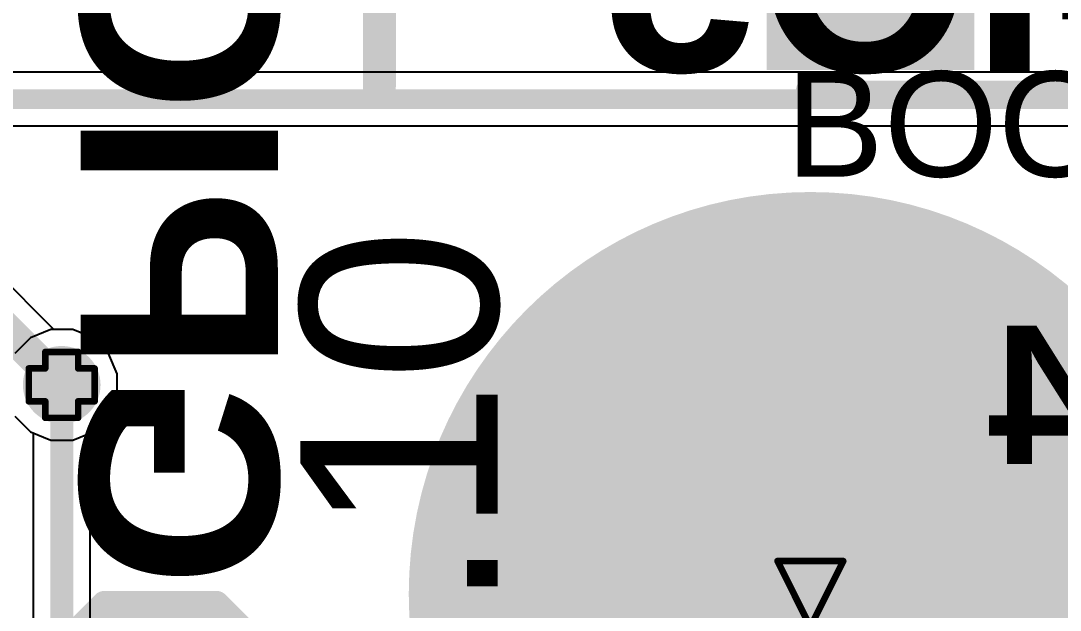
# Model space of a CAD drawing. Header units: inches. Extents: x -25 to 271, y -41 to 15.
# Drawn here: x 56.4 to 64.43, y -0.13 to 4.42 of the extents above; entities that cross this region are included whole.
import ezdxf

# ---------------------------------------------------------------- set-up
doc = ezdxf.new("R2010")
doc.units = ezdxf.units.IN
for name, color, linetype in [('Bottom Layer', 5, 'Continuous'), ('Bottom Overlay', 54, 'Continuous'), ('Bottom Paste', 16, 'Continuous'), ('Bottom Solder', 6, 'Continuous'), ('Dimensions', 6, 'Continuous'), ('Drill Drawing', 1, 'Continuous'), ('Multi-Layer', 9, 'Continuous'), ('Pad Holes', 156, 'Continuous'), ('Top Layer', 1, 'Continuous'), ('Top Overlay', 2, 'Continuous'), ('Top Paste', 8, 'Continuous'), ('Top Solder', 216, 'Continuous'), ('Via Holes', 16, 'Continuous')]:
    doc.layers.add(name, color=color, linetype=linetype)
doc.styles.add('Arial', font='', dxfattribs={"height": 0.2})
doc.styles.add('Arial_Bold', font='', dxfattribs={"height": 0.2})
doc.styles.get('Arial').set_extended_font_data('Arial')
doc.styles.get('Arial_Bold').set_extended_font_data('Arial', bold=True)

# ---------------------------------------------------------------- blocks, each defined once
blk = doc.blocks.new('SPACER_6')
at = {"layer": 'Bottom Layer'}
h = blk.add_hatch(color=5, dxfattribs=at)
edge = h.paths.add_edge_path()
edge.add_arc((0, 0), 3, 0, 360)
at = {"layer": 'Bottom Solder'}
h = blk.add_hatch(color=6, dxfattribs=at)
edge = h.paths.add_edge_path()
edge.add_arc((0, 0), 3.1016, 0, 360)
at = {"layer": 'Multi-Layer'}
h = blk.add_hatch(color=9, dxfattribs=at)
edge = h.paths.add_edge_path()
edge.add_arc((0, 0), 3, 0, 360)
at = {"layer": 'Pad Holes'}
h = blk.add_hatch(color=7, dxfattribs=at)
edge = h.paths.add_edge_path()
edge.add_arc((0, 0), 1.85, 0, 360)
at = {"layer": 'Top Layer'}
h = blk.add_hatch(color=1, dxfattribs=at)
edge = h.paths.add_edge_path()
edge.add_arc((0, 0), 3, 0, 360)
at = {"layer": 'Top Solder'}
h = blk.add_hatch(color=216, dxfattribs=at)
edge = h.paths.add_edge_path()
edge.add_arc((0, 0), 3.1016, 0, 360)
blk = doc.blocks.new('EVQ_P7J01P_124')
at = {"layer": 'Top Layer'}
for points in [[(-2.5, 1.25), (-1.1, 1.25), (-1.1, 0.2), (-2.5, 0.2)], [(1.1, 1.25), (2.5, 1.25), (2.5, 0.2), (1.1, 0.2)], [(-2.5, -0.2), (-1.1, -0.2), (-1.1, -1.25), (-2.5, -1.25)], [(1.1, -0.2), (2.5, -0.2), (2.5, -1.25), (1.1, -1.25)]]:
    blk.add_hatch(color=1, dxfattribs=at).paths.add_polyline_path(points)
at = {"layer": 'Top Paste'}
for points in [[(-2.5, 1.25), (-1.1, 1.25), (-1.1, 0.2), (-2.5, 0.2)], [(1.1, 1.25), (2.5, 1.25), (2.5, 0.2), (1.1, 0.2)], [(-2.5, -0.2), (-1.1, -0.2), (-1.1, -1.25), (-2.5, -1.25)], [(1.1, -0.2), (2.5, -0.2), (2.5, -1.25), (1.1, -1.25)]]:
    blk.add_hatch(color=8, dxfattribs=at).paths.add_polyline_path(points)
at = {"layer": 'Top Solder'}
for points in [[(-2.6016, 1.3516), (-0.9984, 1.3516), (-0.9984, 0.0984), (-2.6016, 0.0984)], [(0.9984, 1.3516), (2.6016, 1.3516), (2.6016, 0.0984), (0.9984, 0.0984)], [(-2.6016, -0.0984), (-0.9984, -0.0984), (-0.9984, -1.3516), (-2.6016, -1.3516)], [(0.9984, -0.0984), (2.6016, -0.0984), (2.6016, -1.3516), (0.9984, -1.3516)]]:
    blk.add_hatch(color=216, dxfattribs=at).paths.add_polyline_path(points)
at = {"layer": 'Top Overlay'}
for points in [[(2.3114, 1.4986, 0.127, 0.127, 0), (-2.3368, 1.4986, 0.127, 0.127, 0)], [(-0.6858, -0.8128, 0.127, 0.127, 0), (-0.8382, -0.9652, 0.127, 0.127, 0)], [(-0.3302, -0.8128, 0.127, 0.127, 0), (-0.6858, -0.8128, 0.127, 0.127, 0)], [(-0.8382, -0.9652, 0.127, 0.127, 0), (-0.8382, -1.1938, 0.127, 0.127, 0)], [(1.5748, -1.4732, 0.127, 0.127, 0), (-1.6002, -1.4732, 0.127, 0.127, 0)]]:
    blk.add_lwpolyline(points, format="xyseb", dxfattribs=at)
for points in [[(-2.3685, 1.4986, 0.0635, 0.0635, 1), (-2.3051, 1.4986, 0.0635, 0.0635, 1)], [(2.2797, 1.4986, 0.0635, 0.0635, 1), (2.3432, 1.4986, 0.0635, 0.0635, 1)], [(-0.7176, -0.8128, 0.0635, 0.0635, 1), (-0.654, -0.8128, 0.0635, 0.0635, 1)], [(-0.7176, -0.8128, 0.0635, 0.0635, 1), (-0.654, -0.8128, 0.0635, 0.0635, 1)], [(-0.3619, -0.8128, 0.0635, 0.0635, 1), (-0.2984, -0.8128, 0.0635, 0.0635, 1)], [(-0.87, -0.9652, 0.0635, 0.0635, 1), (-0.8065, -0.9652, 0.0635, 0.0635, 1)], [(-0.87, -0.9652, 0.0635, 0.0635, 1), (-0.8065, -0.9652, 0.0635, 0.0635, 1)], [(-0.87, -1.1938, 0.0635, 0.0635, 1), (-0.8065, -1.1938, 0.0635, 0.0635, 1)], [(-1.632, -1.4732, 0.0635, 0.0635, 1), (-1.5684, -1.4732, 0.0635, 0.0635, 1)], [(1.5431, -1.4732, 0.0635, 0.0635, 1), (1.6065, -1.4732, 0.0635, 0.0635, 1)]]:
    blk.add_lwpolyline(points, format="xyseb", close=True, dxfattribs=at)
at = {"layer": 'Top Overlay', "style": 'Arial'}
blk.add_text('PCB EDGE', height=0.508, rotation=-90, dxfattribs=at).set_placement((-0.1892, 1.0203))
blk = doc.blocks.new('TEST_POINT_B_131')
at = {"layer": 'Bottom Layer'}
blk.add_hatch(color=5, dxfattribs=at).paths.add_polyline_path([(0.381, 0.762), (-0.381, 0.762), (-0.762, 0.381), (-0.762, -0.381), (-0.381, -0.762), (0.381, -0.762), (0.762, -0.381), (0.762, 0.381)])
at = {"layer": 'Bottom Paste'}
blk.add_hatch(color=16, dxfattribs=at).paths.add_polyline_path([(0.381, 0.762), (-0.381, 0.762), (-0.762, 0.381), (-0.762, -0.381), (-0.381, -0.762), (0.381, -0.762), (0.762, -0.381), (0.762, 0.381)])
at = {"layer": 'Bottom Solder'}
blk.add_hatch(color=6, dxfattribs=at).paths.add_polyline_path([(0.4318, 0.8636), (-0.4318, 0.8636), (-0.8636, 0.4318), (-0.8636, -0.4318), (-0.4318, -0.8636), (0.4318, -0.8636), (0.8636, -0.4318), (0.8636, 0.4318)])
at = {"layer": 'Bottom Overlay'}
for points in [[(-0.4318, 0.9398, 0.2, 0.2, 0), (-0.9398, 0.4318, 0.2, 0.2, 0)], [(0.4318, 0.9398, 0.2, 0.2, 0), (-0.4318, 0.9398, 0.2, 0.2, 0)], [(0.9398, 0.4318, 0.2, 0.2, 0), (0.4318, 0.9398, 0.2, 0.2, 0)], [(-0.9398, 0.4318, 0.2, 0.2, 0), (-0.9398, -0.4318, 0.2, 0.2, 0)], [(0.9398, 0.4318, 0.2, 0.2, 0), (0.9398, -0.4318, 0.2, 0.2, 0)], [(-0.4318, -0.9398, 0.2, 0.2, 0), (-0.9398, -0.4318, 0.2, 0.2, 0)], [(0.9398, -0.4318, 0.2, 0.2, 0), (0.4318, -0.9398, 0.2, 0.2, 0)], [(0.4318, -0.9398, 0.2, 0.2, 0), (-0.4318, -0.9398, 0.2, 0.2, 0)]]:
    blk.add_lwpolyline(points, format="xyseb", dxfattribs=at)
for points in [[(-0.4818, 0.9398, 0.1, 0.1, 1), (-0.3818, 0.9398, 0.1, 0.1, 1)], [(-0.4818, 0.9398, 0.1, 0.1, 1), (-0.3818, 0.9398, 0.1, 0.1, 1)], [(0.3818, 0.9398, 0.1, 0.1, 1), (0.4818, 0.9398, 0.1, 0.1, 1)], [(0.3818, 0.9398, 0.1, 0.1, 1), (0.4818, 0.9398, 0.1, 0.1, 1)], [(-0.9898, 0.4318, 0.1, 0.1, 1), (-0.8898, 0.4318, 0.1, 0.1, 1)], [(-0.9898, 0.4318, 0.1, 0.1, 1), (-0.8898, 0.4318, 0.1, 0.1, 1)], [(0.8898, 0.4318, 0.1, 0.1, 1), (0.9898, 0.4318, 0.1, 0.1, 1)], [(0.8898, 0.4318, 0.1, 0.1, 1), (0.9898, 0.4318, 0.1, 0.1, 1)], [(-0.9898, -0.4318, 0.1, 0.1, 1), (-0.8898, -0.4318, 0.1, 0.1, 1)], [(-0.9898, -0.4318, 0.1, 0.1, 1), (-0.8898, -0.4318, 0.1, 0.1, 1)], [(0.8898, -0.4318, 0.1, 0.1, 1), (0.9898, -0.4318, 0.1, 0.1, 1)], [(0.8898, -0.4318, 0.1, 0.1, 1), (0.9898, -0.4318, 0.1, 0.1, 1)], [(-0.4818, -0.9398, 0.1, 0.1, 1), (-0.3818, -0.9398, 0.1, 0.1, 1)], [(-0.4818, -0.9398, 0.1, 0.1, 1), (-0.3818, -0.9398, 0.1, 0.1, 1)], [(0.3818, -0.9398, 0.1, 0.1, 1), (0.4818, -0.9398, 0.1, 0.1, 1)], [(0.3818, -0.9398, 0.1, 0.1, 1), (0.4818, -0.9398, 0.1, 0.1, 1)]]:
    blk.add_lwpolyline(points, format="xyseb", close=True, dxfattribs=at)

msp = doc.modelspace()

# ---------------------------------------------------------------- hatches: boundary and pattern name
at = {"layer": 'Bottom Layer'}
h = msp.add_hatch(color=5, dxfattribs=at)
edge = h.paths.add_edge_path()
edge.add_arc((56.7182, 1.6135), 0.3, 0, 360)
at = {"layer": 'Top Layer'}
h = msp.add_hatch(color=1, dxfattribs=at)
edge = h.paths.add_edge_path()
edge.add_arc((56.7182, 1.6135), 0.3, 0, 360)
at = {"layer": 'Via Holes'}
h = msp.add_hatch(color=7, dxfattribs=at)
edge = h.paths.add_edge_path()
edge.add_arc((56.7182, 1.6135), 0.15, 0, 360)

# ---------------------------------------------------------------- linework, layer by layer
at = {"layer": 'Bottom Layer'}
for p, q in [((56.6574, 2.0405), (52.1648, 6.5331)), ((56.8031, 2.0405), (56.6574, 2.0405)), ((56.9601, 1.9755), (56.8031, 2.0405)), ((57.0802, 1.8553), (56.9601, 1.9755)), ((57.1452, 1.6984), (57.0802, 1.8553)), ((57.1452, 1.5285), (57.1452, 1.6984)), ((57.0802, 1.3716), (57.1452, 1.5285)), ((56.3562, 1.3716), (56.4763, 1.2515)), ((56.9601, 1.2515), (57.0802, 1.3716)), ((56.4763, 1.2515), (56.6333, 1.1865)), ((56.8031, 1.1865), (56.9601, 1.2515)), ((56.6333, 1.1865), (56.8031, 1.1865))]:
    msp.add_line(p, q, dxfattribs=at)
msp.add_lwpolyline([(51.9817, 6.35, 0.254, 0.254, 0), (56.7182, 1.6135, 0.254, 0.254, 0)], format="xyseb", dxfattribs=at)
msp.add_lwpolyline([(56.6547, 1.6135, 0.127, 0.127, 1), (56.7817, 1.6135, 0.127, 0.127, 1)], format="xyseb", close=True, dxfattribs=at)
at = {"layer": 'Dimensions'}
msp.add_lwpolyline([(59.1716, 3.9123, 0.254, 0.254, 0), (59.1716, 7.0114, 0.254, 0.254, 0)], format="xyseb", dxfattribs=at)
msp.add_lwpolyline([(59.1081, 3.9123, 0.127, 0.127, 1), (59.2351, 3.9123, 0.127, 0.127, 1)], format="xyseb", close=True, dxfattribs=at)
at = {"layer": 'Drill Drawing'}
for points in [[(56.5912, 1.7405, 0.0508, 0.0508, 0), (56.5912, 1.8675, 0.0508, 0.0508, 0)], [(56.5912, 1.8675, 0.0508, 0.0508, 0), (56.8452, 1.8675, 0.0508, 0.0508, 0)], [(56.8452, 1.7405, 0.0508, 0.0508, 0), (56.8452, 1.8675, 0.0508, 0.0508, 0)], [(56.4642, 1.4865, 0.0508, 0.0508, 0), (56.4642, 1.7405, 0.0508, 0.0508, 0)], [(56.4642, 1.7405, 0.0508, 0.0508, 0), (56.5912, 1.7405, 0.0508, 0.0508, 0)], [(56.8452, 1.7405, 0.0508, 0.0508, 0), (56.9722, 1.7405, 0.0508, 0.0508, 0)], [(56.9722, 1.4865, 0.0508, 0.0508, 0), (56.9722, 1.7405, 0.0508, 0.0508, 0)], [(56.4642, 1.4865, 0.0508, 0.0508, 0), (56.5912, 1.4865, 0.0508, 0.0508, 0)], [(56.5912, 1.3595, 0.0508, 0.0508, 0), (56.5912, 1.4865, 0.0508, 0.0508, 0)], [(56.8452, 1.4865, 0.0508, 0.0508, 0), (56.9722, 1.4865, 0.0508, 0.0508, 0)], [(56.8452, 1.3595, 0.0508, 0.0508, 0), (56.8452, 1.4865, 0.0508, 0.0508, 0)], [(56.5912, 1.3595, 0.0508, 0.0508, 0), (56.8452, 1.3595, 0.0508, 0.0508, 0)], [(62.246, 0.254, 0.0508, 0.0508, 0), (62.754, 0.254, 0.0508, 0.0508, 0)], [(62.246, 0.254, 0.0508, 0.0508, 0), (62.5, -0.254, 0.0508, 0.0508, 0)], [(62.5, -0.254, 0.0508, 0.0508, 0), (62.754, 0.254, 0.0508, 0.0508, 0)]]:
    msp.add_lwpolyline(points, format="xyseb", dxfattribs=at)
for points in [[(56.5785, 1.8675, 0.0254, 0.0254, 1), (56.6039, 1.8675, 0.0254, 0.0254, 1)], [(56.5785, 1.8675, 0.0254, 0.0254, 1), (56.6039, 1.8675, 0.0254, 0.0254, 1)], [(56.8325, 1.8675, 0.0254, 0.0254, 1), (56.8579, 1.8675, 0.0254, 0.0254, 1)], [(56.8325, 1.8675, 0.0254, 0.0254, 1), (56.8579, 1.8675, 0.0254, 0.0254, 1)], [(56.4515, 1.7405, 0.0254, 0.0254, 1), (56.4769, 1.7405, 0.0254, 0.0254, 1)], [(56.4515, 1.7405, 0.0254, 0.0254, 1), (56.4769, 1.7405, 0.0254, 0.0254, 1)], [(56.5785, 1.7405, 0.0254, 0.0254, 1), (56.6039, 1.7405, 0.0254, 0.0254, 1)], [(56.5785, 1.7405, 0.0254, 0.0254, 1), (56.6039, 1.7405, 0.0254, 0.0254, 1)], [(56.8325, 1.7405, 0.0254, 0.0254, 1), (56.8579, 1.7405, 0.0254, 0.0254, 1)], [(56.8325, 1.7405, 0.0254, 0.0254, 1), (56.8579, 1.7405, 0.0254, 0.0254, 1)], [(56.9595, 1.7405, 0.0254, 0.0254, 1), (56.9849, 1.7405, 0.0254, 0.0254, 1)], [(56.9595, 1.7405, 0.0254, 0.0254, 1), (56.9849, 1.7405, 0.0254, 0.0254, 1)], [(56.4515, 1.4865, 0.0254, 0.0254, 1), (56.4769, 1.4865, 0.0254, 0.0254, 1)], [(56.4515, 1.4865, 0.0254, 0.0254, 1), (56.4769, 1.4865, 0.0254, 0.0254, 1)], [(56.5785, 1.4865, 0.0254, 0.0254, 1), (56.6039, 1.4865, 0.0254, 0.0254, 1)], [(56.5785, 1.4865, 0.0254, 0.0254, 1), (56.6039, 1.4865, 0.0254, 0.0254, 1)], [(56.8325, 1.4865, 0.0254, 0.0254, 1), (56.8579, 1.4865, 0.0254, 0.0254, 1)], [(56.8325, 1.4865, 0.0254, 0.0254, 1), (56.8579, 1.4865, 0.0254, 0.0254, 1)], [(56.9595, 1.4865, 0.0254, 0.0254, 1), (56.9849, 1.4865, 0.0254, 0.0254, 1)], [(56.9595, 1.4865, 0.0254, 0.0254, 1), (56.9849, 1.4865, 0.0254, 0.0254, 1)], [(56.5785, 1.3595, 0.0254, 0.0254, 1), (56.6039, 1.3595, 0.0254, 0.0254, 1)], [(56.5785, 1.3595, 0.0254, 0.0254, 1), (56.6039, 1.3595, 0.0254, 0.0254, 1)], [(56.8325, 1.3595, 0.0254, 0.0254, 1), (56.8579, 1.3595, 0.0254, 0.0254, 1)], [(56.8325, 1.3595, 0.0254, 0.0254, 1), (56.8579, 1.3595, 0.0254, 0.0254, 1)], [(62.2333, 0.254, 0.0254, 0.0254, 1), (62.2587, 0.254, 0.0254, 0.0254, 1)], [(62.2333, 0.254, 0.0254, 0.0254, 1), (62.2587, 0.254, 0.0254, 0.0254, 1)], [(62.7413, 0.254, 0.0254, 0.0254, 1), (62.7667, 0.254, 0.0254, 0.0254, 1)], [(62.7413, 0.254, 0.0254, 0.0254, 1), (62.7667, 0.254, 0.0254, 0.0254, 1)]]:
    msp.add_lwpolyline(points, format="xyseb", close=True, dxfattribs=at)
at = {"layer": 'Top Layer'}
for p, q in [((65.5995, 4.0259), (53.229, 4.0259)), ((53.229, 3.6116), (65.5136, 3.6116)), ((56.6333, 2.0405), (56.4763, 1.9755)), ((56.8031, 2.0405), (56.6333, 2.0405)), ((56.9601, 1.9755), (56.8031, 2.0405)), ((56.4763, 1.9755), (56.3562, 1.8553)), ((57.0802, 1.8553), (56.9601, 1.9755)), ((57.1452, 1.6984), (57.0802, 1.8553)), ((57.1452, 1.5285), (57.1452, 1.6984)), ((57.0802, 1.3716), (57.1452, 1.5285)), ((56.3562, 1.3716), (56.4763, 1.2515)), ((56.9601, 1.2515), (57.0802, 1.3716)), ((56.4763, 1.2515), (56.4981, 1.2425)), ((56.4981, 1.2425), (56.4981, -0.7184)), ((56.9383, 1.2425), (56.9601, 1.2515)), ((56.9383, -0.6272), (56.9383, 1.2425))]:
    msp.add_line(p, q, dxfattribs=at)
for points in [[(52.8526, 3.8187, 0.1524, 0.1524, 0), (65.5995, 3.8187, 0.1524, 0.1524, 0)], [(56.7182, -0.7184, 0.1778, 0.1778, 0), (56.7182, 1.6135, 0.1778, 0.1778, 0)]]:
    msp.add_lwpolyline(points, format="xyseb", dxfattribs=at)
msp.add_lwpolyline([(56.6737, 1.6135, 0.0889, 0.0889, 1), (56.7627, 1.6135, 0.0889, 0.0889, 1)], format="xyseb", close=True, dxfattribs=at)

# ---------------------------------------------------------------- block references
at = {"rotation": 180}
for name, p in [('EVQ_P7J01P_124', (64.7649, 5.395)), ('TEST_POINT_B_131', (57.4802, -1.016))]:
    msp.add_blockref(name, p, dxfattribs=at)
msp.add_blockref('SPACER_6', (62.5, 0))

# ---------------------------------------------------------------- texts
at = {"layer": 'Bottom Overlay', "style": 'Arial_Bold', "text_generation_flag": 2}
for s, height, rotation, p in [('GPIO10', 1.524, 270, (56.8635, 0.0508)), ('GPIO5', 1.524, 360, (67.4116, 4.0315)), ('GPIO4', 1.0668, 360, (68.4276, 1.0034))]:
    msp.add_text(s, height=height, rotation=rotation, dxfattribs=at).set_placement(p)
at = {"layer": 'Dimensions', "style": 'Arial'}
msp.add_text('1.10', height=1.524, rotation=90, dxfattribs=at).set_placement((60.0858, -1.3186))
at = {"layer": 'Top Overlay', "style": 'Arial'}
msp.add_text('BOOT SELECT', height=0.8128, dxfattribs=at).set_placement((62.3097, 3.2197))

doc.saveas('drawing.dxf')
